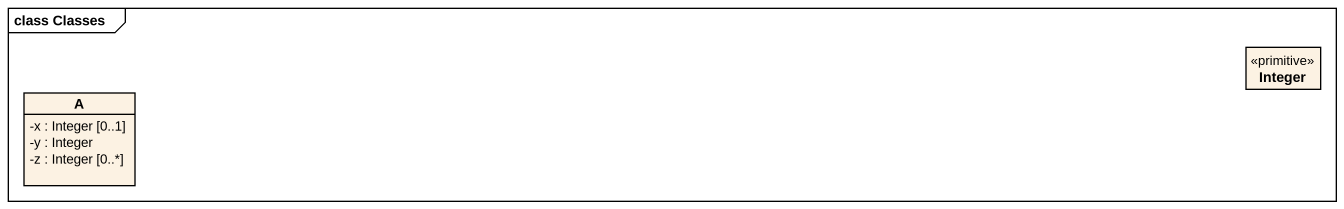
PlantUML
@startuml
mainframe class Classes
hide circle
hide empty members
skinparam classAttributeIconSize 0
class Integer <<primitive>>
class A {
  -x : Integer [0..1]
  -y : Integer
  -z : Integer [0..*]
}
@enduml
